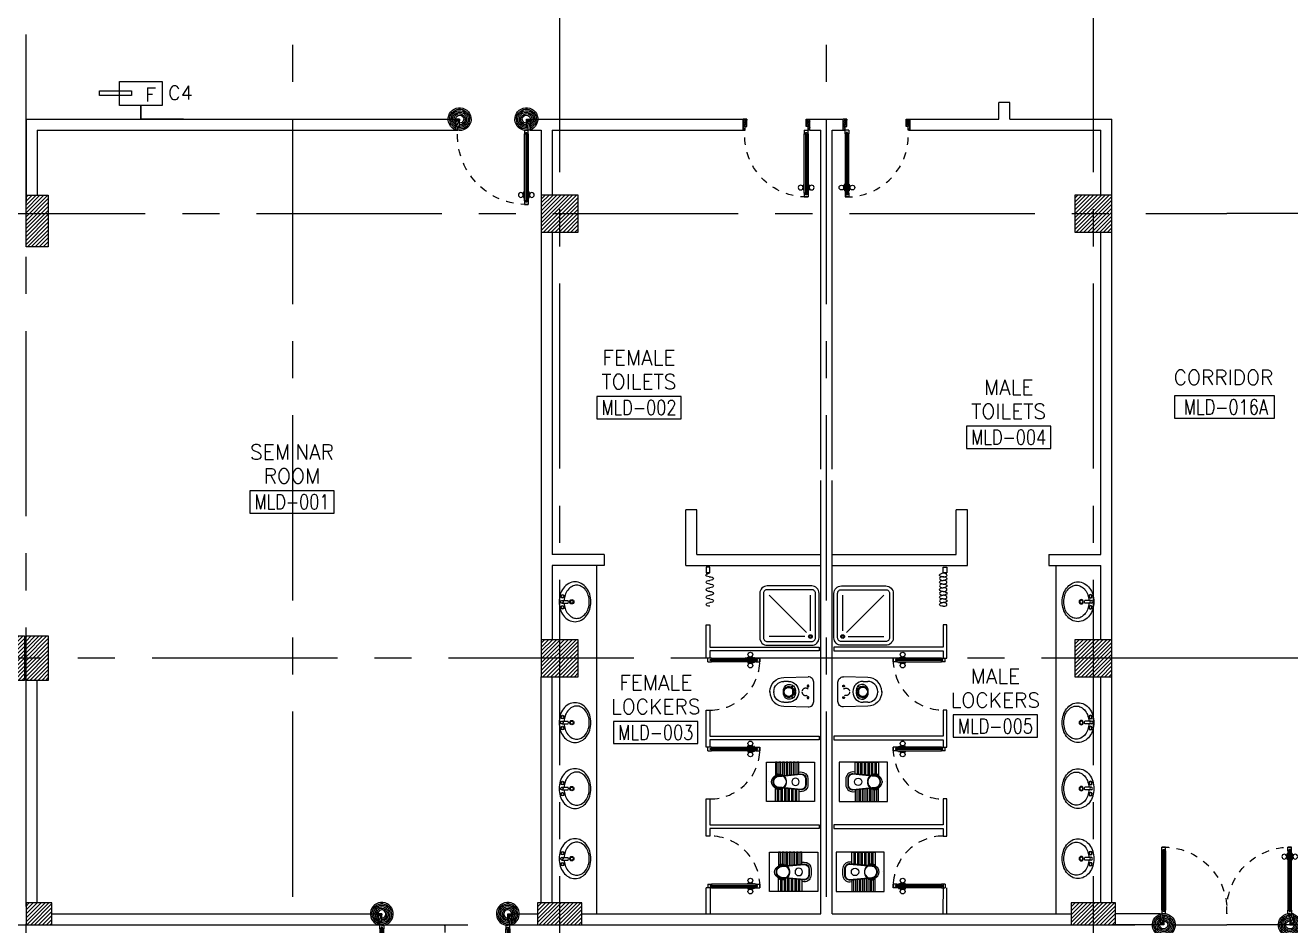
# Model space of a CAD drawing. Extents: x 417819.9 to 417911.9, y 43448 to 43539.2.
# Drawn here: x 417873.49 to 417890.56, y 43494.48 to 43506.64 of the extents above; entities that cross this region are included whole.
import ezdxf
from ezdxf.enums import TextEntityAlignment as Align

# ---------------------------------------------------------------- set-up
doc = ezdxf.new("R2010")
doc.units = 0
doc.header["$MEASUREMENT"] = 0
for name, pattern in [('CENTERX2', [4, 2.5, -0.5, 0.5, -0.5]), ('HIDDEN', [0.375, 0.25, -0.125]), ('HIDDEN2', [0.1875, 0.125, -0.0625])]:
    doc.linetypes.add(name, pattern=pattern)
doc.layers.get('0').update_dxf_attribs({"color": 11, "linetype": 'CONTINUOUS'})
for name, color, linetype in [('AXES', 11, 'CENTERX2'), ('COL', 11, 'CONTINUOUS'), ('CURT', 11, 'CONTINUOUS'), ('DOOR', 11, 'CONTINUOUS'), ('E-CCTV', 4, 'CONTINUOUS'), ('FIX', 11, 'CONTINUOUS'), ('HAT', 11, 'CONTINUOUS'), ('PART', 11, 'CONTINUOUS'), ('RM-BOX', 11, 'CONTINUOUS'), ('RM-NAME', 11, 'CONTINUOUS'), ('RM-NO', 11, 'CONTINUOUS'), ('WALL', 11, 'CONTINUOUS')]:
    doc.layers.add(name, color=color, linetype=linetype)
doc.styles.add('ROMANS', font='ROMANS.shx', dxfattribs={"width": 0.6})

# ---------------------------------------------------------------- blocks, each defined once
blk = doc.blocks.new('A$C272A55A0')
at = {"layer": 'DOOR', "color": 0, "linetype": 'ByBlock'}
for p, q in [((0, 900), (0, 1050)), ((50, 1050), (0, 1050)), ((50, 950), (50, 1050)), ((1750, 950), (1750, 1050)), ((1750, 1050), (1800, 1050)), ((1800, 1050), (1800, 900)), ((0, 900), (25, 900)), ((25, 950), (50, 950)), ((25, 900), (25, 950)), ((75, 900), (25, 900)), ((25, 850), (25, 900)), ((58, 870), (42, 870)), ((42, 870), (42, 850)), ((58, 850), (58, 870)), ((75, 900), (75, 850)), ((1725, 900), (1775, 900)), ((1725, 900), (1725, 850)), ((1742, 870), (1758, 870)), ((1742, 850), (1742, 870)), ((1775, 950), (1750, 950)), ((1758, 870), (1758, 850)), ((1775, 900), (1775, 950)), ((1800, 900), (1775, 900)), ((1775, 850), (1775, 900)), ((42, 850), (25, 850)), ((75, 850), (58, 850)), ((1725, 850), (1742, 850)), ((1758, 850), (1775, 850)), ((1725, 173), (1718, 173)), ((1718, 173), (1718, 83)), ((1775, 173), (1782, 173)), ((1782, 173), (1782, 83)), ((25, 50), (42, 50)), ((25, 50), (25, 0)), ((25, 0), (75, 0)), ((75, 0), (25, 0)), ((42, 50), (42, 30)), ((42, 30), (58, 30)), ((58, 50), (75, 50)), ((58, 50), (58, 30)), ((75, 50), (75, 0)), ((1718, 160), (1709, 160)), ((1709, 95), (1709, 160)), ((1718, 95), (1709, 95)), ((1718, 95), (1718, 160)), ((1725, 83), (1718, 83)), ((1742, 50), (1725, 50)), ((1725, 50), (1725, 0)), ((1775, 0), (1725, 0)), ((1725, 0), (1775, 0)), ((1742, 50), (1742, 30)), ((1758, 30), (1742, 30)), ((1775, 50), (1758, 50)), ((1758, 50), (1758, 30)), ((1775, 83), (1782, 83)), ((1775, 50), (1775, 0)), ((1782, 160), (1791, 160)), ((1782, 95), (1782, 160)), ((1782, 95), (1791, 95)), ((1791, 95), (1791, 160))]:
    blk.add_line(p, q, dxfattribs=at)
at = {"layer": 'DOOR', "color": 9, "linetype": 'ByBlock'}
for p, q in [((50, 1050), (0, 1010)), ((50, 1050), (0, 937)), ((50, 1050), (37, 950)), ((1750, 1050), (1800, 1010)), ((1750, 1050), (1800, 937)), ((1750, 1050), (1763, 950))]:
    blk.add_line(p, q, dxfattribs=at)
at = {"layer": 'DOOR', "linetype": 'ByBlock'}
for p, q in [((25, 850), (25, 50)), ((42, 850), (42, 50)), ((58, 850), (58, 50)), ((75, 50), (75, 850)), ((1725, 50), (1725, 850)), ((1742, 850), (1742, 50)), ((1758, 850), (1758, 50)), ((1775, 850), (1775, 50))]:
    blk.add_line(p, q, dxfattribs=at)
at = {"layer": 'DOOR', "color": 0, "linetype": 'ByBlock'}
for centre in [(1676, 128), (1824, 128)]:
    blk.add_circle(centre, 32.4, dxfattribs=at)
at = {"layer": 'DOOR', "color": 9, "linetype": 'ByBlock'}
for centre, radius, start, end in [((50, 1050), 54.4, 203.2074, 270), ((50, 1050), 34.4, 180, 270), ((50, 1050), 14.4, 180, 270), ((1750, 1050), 14.4, 270, 0), ((1750, 1050), 34.4, 270, 0), ((1750, 1050), 54.4, 270, 336.7926), ((50, 1050), 74.4, 227.7764, 270), ((50, 1050), 94.4, 238.0182, 270), ((50, 1050), 114, 244.0838, 257.3774), ((50, 1050), 134, 248.1598, 259.28), ((50, 1050), 154, 251.1053, 256.2858), ((1750, 1050), 74.4, 270, 312.2236), ((1750, 1050), 94.4, 270, 301.9818), ((1750, 1050), 114, 282.6226, 295.9162), ((1750, 1050), 134, 280.72, 291.8402), ((1750, 1050), 154, 283.7142, 288.8947)]:
    blk.add_arc(centre, radius, start, end, dxfattribs=at)
at = {"layer": 'DOOR', "linetype": 'HIDDEN', "ltscale": 0.5}
for centre, start, end in [((50, 851), 268.3174, 3.2965), ((1750, 851), 176.7035, 271.6826)]:
    blk.add_arc(centre, 851, start, end, dxfattribs=at)
at = {"layer": 'WALL', "linetype": 'ByBlock'}
blk.add_line((1800, 900), (1800, 1050), dxfattribs=at)
blk = doc.blocks.new('COL50')
at = {"layer": 'COL'}
blk.add_lwpolyline([(-250, 250), (-250, -250), (250, -250), (250, 250)], close=True, dxfattribs=at)
blk = doc.blocks.new('*X62')
at = {"color": 0}
for p, q in [((193089, 47937), (193552, 48401)), ((193089, 47990), (193499, 48401)), ((193089, 48043), (193446, 48401)), ((193089, 48096), (193393, 48401)), ((193089, 48149), (193340, 48401)), ((193089, 48202), (193287, 48401)), ((193089, 48255), (193234, 48401)), ((193089, 48308), (193181, 48401)), ((193089, 48361), (193128, 48401)), ((193105, 47901), (193589, 48384)), ((193158, 47901), (193589, 48331)), ((193211, 47901), (193589, 48278)), ((193264, 47901), (193589, 48225)), ((193318, 47901), (193589, 48172)), ((193371, 47901), (193589, 48119)), ((193424, 47901), (193589, 48066)), ((193477, 47901), (193589, 48013)), ((193530, 47901), (193589, 47960)), ((193583, 47901), (193589, 47907))]:
    blk.add_line(p, q, dxfattribs=at)
blk = doc.blocks.new('RM1')
at = {"layer": 'RM-BOX'}
blk.add_lwpolyline([(570, -200), (-570, -200), (-570, -500), (570, -500)], close=True, dxfattribs=at)
at = {"layer": 'RM-NAME', "style": 'ROMANS'}
for tag, p in [('ROOMNAME1', (0, 324)), ('ROOMNAME2', (0, 0))]:
    blk.add_attdef(tag, text='', height=200, dxfattribs=at).set_placement(p, align=Align.MIDDLE)
at = {"layer": 'RM-NO', "style": 'ROMANS', "width": 0.8}
blk.add_attdef('ROOMNO', text='', height=200, dxfattribs=at).set_placement((0, -350), align=Align.MIDDLE)
blk = doc.blocks.new('CURT2')
at = {"layer": 'CURT'}
blk.add_lwpolyline([(0, 0, -0.116434), (-19, -31, -0.116434), (-50, -50, -0.56066), (-101, -7, 0.45929), (-150, 50, 0.414214), (-200, 0, -0.414214), (-250, -50, -0.414214), (-300, 0, 0.414214), (-350, 50, 0.414214), (-400, 0, -0.414214), (-450, -50, -0.414214), (-500, 0, 0.414214), (-550, 50, 0.414214), (-600, 0, -0.414214), (-650, -50, -0.414214), (-700, 0, 0.414214), (-750, 50, 0.414214), (-800, 0, -0.414214), (-850, -50, -0.414214), (-900, 0, 0.414214)], format="xyb", dxfattribs=at)
blk = doc.blocks.new('A$C24ED45A6')
at = {"layer": 'DOOR', "color": 0, "linetype": 'ByBlock'}
for p, q in [((909, 1055), (909, 990)), ((918, 1055), (909, 1055)), ((918, 978), (918, 1068)), ((925, 1068), (918, 1068)), ((918, 1055), (918, 990)), ((925, 1100), (925, 1150)), ((925, 1150), (975, 1150)), ((975, 1150), (925, 1150)), ((942, 1100), (925, 1100)), ((942, 1100), (942, 1120)), ((958, 1120), (942, 1120)), ((958, 1100), (958, 1120)), ((975, 1100), (958, 1100)), ((975, 1100), (975, 1150)), ((975, 1068), (982, 1068)), ((982, 978), (982, 1068)), ((982, 1055), (982, 990)), ((982, 1055), (991, 1055)), ((991, 1055), (991, 990)), ((918, 990), (909, 990)), ((925, 978), (918, 978)), ((975, 978), (982, 978)), ((982, 990), (991, 990)), ((925, 150), (925, 200)), ((925, 200), (942, 200)), ((942, 200), (942, 180)), ((942, 180), (958, 180)), ((958, 180), (958, 200)), ((958, 200), (975, 200)), ((975, 200), (975, 150)), ((0, 0), (0, 150)), ((0, 150), (25, 150)), ((50, 0), (0, 0)), ((25, 150), (25, 100)), ((25, 100), (50, 100)), ((50, 100), (50, 0)), ((925, 150), (975, 150)), ((975, 100), (950, 100)), ((950, 100), (950, 0)), ((1000, 150), (975, 150)), ((975, 150), (975, 100)), ((1000, 150), (1000, 0)), ((950, 0), (1000, 0))]:
    blk.add_line(p, q, dxfattribs=at)
at = {"layer": 'DOOR', "linetype": 'ByBlock'}
for p, q in [((925, 1100), (925, 200)), ((942, 200), (942, 1100)), ((958, 200), (958, 1100)), ((975, 200), (975, 1100))]:
    blk.add_line(p, q, dxfattribs=at)
at = {"layer": 'DOOR', "color": 9, "linetype": 'ByBlock'}
for p, q in [((50, 0), (0, 114)), ((50, 0), (0, 40)), ((50, 0), (37, 100)), ((950, 0), (1000, 114)), ((950, 0), (963, 100)), ((950, 0), (1000, 40))]:
    blk.add_line(p, q, dxfattribs=at)
at = {"layer": 'DOOR', "color": 0, "linetype": 'ByBlock'}
for centre in [(876, 1023), (1024, 1023)]:
    blk.add_circle(centre, 32.4, dxfattribs=at)
at = {"layer": 'DOOR', "linetype": 'HIDDEN', "ltscale": 0.5}
blk.add_arc((950, 222), 928, 88.456, 184.4816, dxfattribs=at)
at = {"layer": 'DOOR', "color": 9, "linetype": 'ByBlock'}
for centre, radius, start, end in [((50, 0), 154, 103.7142, 108.8947), ((50, 0), 134, 100.72, 111.8402), ((50, 0), 114, 102.6226, 115.9162), ((50, 0), 94.4, 90, 121.9818), ((50, 0), 74.4, 90, 132.2236), ((50, 0), 54.4, 90, 156.7926), ((50, 0), 34.4, 90, 180), ((50, 0), 14.4, 90, 180), ((950, 0), 94.4, 58.0182, 90), ((950, 0), 74.4, 47.7764, 90), ((950, 0), 54.4, 23.2074, 90), ((950, 0), 34.4, 0, 90), ((950, 0), 14.4, 0, 90), ((950, 0), 134, 68.1598, 79.28), ((950, 0), 114, 64.0838, 77.3774), ((950, 0), 154, 71.1053, 76.2858)]:
    blk.add_arc(centre, radius, start, end, dxfattribs=at)
at = {"layer": 'WALL'}
blk.add_line((1000, 0), (1000, 150), dxfattribs=at)
blk = doc.blocks.new('DOOR90')
at = {"layer": 'DOOR', "color": 7, "linetype": 'ByBlock'}
for p, q in [((-150, 0), (0, 0)), ((-150, 0), (-150, -25)), ((0, -50), (-114, 0)), ((0, -50), (-40, 0)), ((0, -50), (0, 0)), ((-1000, -25), (-1050, -25)), ((-1050, -75), (-1050, -25)), ((-1050, -25), (-1050, -75)), ((-1000, -75), (-1050, -75)), ((-1000, -42), (-1020, -42)), ((-1020, -42), (-1020, -58)), ((-1000, -58), (-1020, -58)), ((-1000, -25), (-1000, -42)), ((-1000, -58), (-1000, -75)), ((-878, -18), (-968, -18)), ((-968, -25), (-968, -18)), ((-968, -75), (-968, -82)), ((-878, -82), (-968, -82)), ((-955, -9), (-890, -9)), ((-955, -18), (-955, -9)), ((-955, -18), (-890, -18)), ((-955, -82), (-890, -82)), ((-955, -82), (-955, -91)), ((-955, -91), (-890, -91)), ((-890, -18), (-890, -9)), ((-890, -82), (-890, -91)), ((-878, -25), (-878, -18)), ((-878, -75), (-878, -82)), ((-200, -25), (-150, -25)), ((-200, -42), (-200, -25)), ((-180, -42), (-200, -42)), ((-200, -58), (-180, -58)), ((-200, -75), (-200, -58)), ((-150, -75), (-200, -75)), ((-180, -58), (-180, -42)), ((-150, -25), (-100, -25)), ((-150, -75), (-150, -25)), ((-100, -25), (-100, -50)), ((0, -50), (-100, -37)), ((-100, -50), (0, -50)), ((0, -850), (-114, -900)), ((-100, -875), (-100, -850)), ((0, -850), (-100, -863)), ((-100, -850), (0, -850)), ((0, -850), (-40, -900)), ((0, -850), (0, -900)), ((-150, -875), (-100, -875)), ((-150, -900), (-150, -875)), ((-150, -900), (0, -900)), ((0, -900), (-150, -900))]:
    blk.add_line(p, q, dxfattribs=at)
at = {"layer": 'DOOR', "linetype": 'ByBlock'}
for p, q in [((-200, -25), (-1000, -25)), ((-200, -42), (-1000, -42)), ((-200, -58), (-1000, -58)), ((-1000, -75), (-200, -75))]:
    blk.add_line(p, q, dxfattribs=at)
at = {"layer": 'DOOR', "color": 7, "linetype": 'ByBlock'}
for centre in [(-923, 24), (-923, -124)]:
    blk.add_circle(centre, 32.4, dxfattribs=at)
for centre, radius, start, end in [((0, -50), 154, 161.1053, 166.2858), ((0, -50), 94.4, 148.0182, 180), ((0, -50), 134, 158.1598, 169.28), ((0, -50), 114, 154.0838, 167.3774), ((0, -50), 74.4, 137.7764, 180), ((0, -50), 54.4, 113.2074, 180), ((0, -50), 34.4, 90, 180), ((0, -50), 14.4, 90, 180), ((0, -850), 94.4, 180, 211.9818), ((0, -850), 74.4, 180, 222.2236), ((0, -850), 54.4, 180, 246.7926), ((0, -850), 34.4, 180, 270), ((0, -850), 14.4, 180, 270), ((0, -850), 154, 193.7142, 198.8947), ((0, -850), 134, 190.72, 201.8402)]:
    blk.add_arc(centre, radius, start, end, dxfattribs=at)
at = {"layer": 'DOOR', "linetype": 'HIDDEN', "ltscale": 0.5}
blk.add_arc((-222, -50), 828, 178.2701, 275.003, dxfattribs=at)
blk = doc.blocks.new('*X77')
at = {"color": 0}
for p, q in [((73379, 41931), (73850, 42401)), ((73379, 41984), (73797, 42401)), ((73379, 42037), (73744, 42401)), ((73379, 42090), (73690, 42401)), ((73379, 42143), (73637, 42401)), ((73379, 42196), (73584, 42401)), ((73379, 42249), (73531, 42401)), ((73379, 42302), (73478, 42401)), ((73379, 42355), (73425, 42401)), ((73403, 41901), (73879, 42378)), ((73456, 41901), (73879, 42325)), ((73509, 41901), (73879, 42272)), ((73562, 41901), (73879, 42219)), ((73615, 41901), (73879, 42165)), ((73668, 41901), (73879, 42112)), ((73721, 41901), (73879, 42059)), ((73774, 41901), (73879, 42006)), ((73827, 41901), (73879, 41953))]:
    blk.add_line(p, q, dxfattribs=at)
blk = doc.blocks.new('*X75')
at = {"color": 0}
for p, q in [((73379, 47923), (73857, 48401)), ((73379, 47976), (73804, 48401)), ((73379, 48029), (73751, 48401)), ((73379, 48082), (73698, 48401)), ((73379, 48136), (73645, 48401)), ((73379, 48189), (73592, 48401)), ((73379, 48242), (73539, 48401)), ((73379, 48295), (73486, 48401)), ((73379, 48348), (73433, 48401)), ((73410, 47901), (73879, 48370)), ((73463, 47901), (73879, 48317)), ((73516, 47901), (73879, 48264)), ((73569, 47901), (73879, 48211)), ((73622, 47901), (73879, 48158)), ((73675, 47901), (73879, 48105)), ((73728, 47901), (73879, 48052)), ((73781, 47901), (73879, 47999)), ((73834, 47901), (73879, 47946))]:
    blk.add_line(p, q, dxfattribs=at)
blk = doc.blocks.new('WC')
at = {"layer": 'FIX', "lineweight": 20}
for p, q in [((339, 5), (339, -5)), ((395, 76), (490, 60)), ((475, 141), (538, 141)), ((534, 24), (540, 0)), ((540, 0), (534, -24)), ((674, 5), (674, -5)), ((490, -60), (395, -76)), ((538, -141), (475, -141)), ((213, -204), (210, -204))]:
    blk.add_line(p, q, dxfattribs=at)
at = {"layer": 'FIX', "linetype": 'Continuous', "lineweight": 20}
blk.add_line((420, -47), (420, 45), dxfattribs=at)
at = {"layer": 'FIX', "lineweight": 20}
for points in [[(210, -204, -0.414214), (137, -131), (137, 0), (137, 131, -0.414214), (210, 204)], [(727, -5), (727, 5, 0.414214), (538, 194), (210, 204)], [(727, 5), (727, -5, -0.414214), (538, -194), (210, -204)]]:
    blk.add_lwpolyline(points, format="xyb", dxfattribs=at)
at = {"layer": 'FIX', "linetype": 'HIDDEN2', "lineweight": 20, "ltscale": 0.3}
blk.add_circle((245, 0), 49.8, dxfattribs=at)
at = {"layer": 'FIX', "linetype": 'HIDDEN', "lineweight": 20, "ltscale": 0.05}
for centre in [(213, 78), (213, -77)]:
    blk.add_circle(centre, 11.6, dxfattribs=at)
at = {"layer": 'FIX', "lineweight": 20}
for centre, radius, start, end in [((475, 5), 136, 90, 180), ((464, -18), 82, 51.0758, 71.504), ((473, -7), 68.2, 27.1532, 51.0758), ((538, 5), 136, 360, 90), ((475, -5), 136, 180, 270), ((464, 18), 82, 288.496, 308.9242), ((473, 7), 68.2, 308.9242, 332.8468), ((538, -5), 136, 270, 0)]:
    blk.add_arc(centre, radius, start, end, dxfattribs=at)
at = {"layer": 'FIX', "linetype": 'Continuous', "lineweight": 20}
for centre, start, end in [((443, 46), 88.3879, 182.3338), ((442, -46), 177.6662, 271.6121)]:
    blk.add_arc(centre, 22.3, start, end, dxfattribs=at)
blk = doc.blocks.new('AWC')
at = {"layer": 'FIX'}
for p, q in [((-726, 265), (-726, 66)), ((-700, 265), (-726, 265)), ((-700, 79), (-700, 265)), ((-678, 265), (-678, 82)), ((-652, 265), (-678, 265)), ((-652, 84), (-652, 265)), ((-630, 265), (-630, 86)), ((-604, 265), (-630, 265)), ((-604, 89), (-604, 265)), ((-582, 265), (-582, 91)), ((-556, 265), (-582, 265)), ((-556, 93), (-556, 265)), ((-534, 265), (-534, 95)), ((-508, 265), (-534, 265)), ((-508, 98), (-508, 265)), ((-486, 265), (-486, 100)), ((-460, 265), (-486, 265)), ((-460, 102), (-460, 265)), ((-438, 265), (-438, 104)), ((-412, 265), (-438, 265)), ((-412, 106), (-412, 265)), ((-825, 0), (-825, 0)), ((-780, 7), (-780, -7)), ((-755, 7), (-755, -7)), ((-748, 7), (-748, -7)), ((-382, 109), (-687, 81)), ((-384, 134), (-412, 131)), ((-312, -39), (-312, 39)), ((-287, -39), (-287, 39)), ((-726, -265), (-726, -66)), ((-700, -79), (-700, -265)), ((-687, -81), (-382, -109)), ((-678, -265), (-678, -82)), ((-652, -84), (-652, -265)), ((-630, -265), (-630, -86)), ((-604, -89), (-604, -265)), ((-582, -265), (-582, -91)), ((-556, -93), (-556, -265)), ((-534, -265), (-534, -95)), ((-508, -98), (-508, -265)), ((-486, -265), (-486, -100)), ((-460, -102), (-460, -265)), ((-438, -265), (-438, -104)), ((-412, -106), (-412, -265)), ((-412, -131), (-384, -134)), ((-700, -265), (-726, -265)), ((-652, -265), (-678, -265)), ((-604, -265), (-630, -265)), ((-556, -265), (-582, -265)), ((-508, -265), (-534, -265)), ((-460, -265), (-486, -265)), ((-412, -265), (-438, -265))]:
    blk.add_line(p, q, dxfattribs=at)
at = {"layer": 'FIX', "color": 32}
for p, q in [((-381, 102), (-686, 74)), ((-319, -39), (-319, 39)), ((-686, -74), (-381, -102))]:
    blk.add_line(p, q, dxfattribs=at)
at = {"layer": 'FIX'}
blk.add_lwpolyline([(-198, 265), (-848, 265), (-848, -265), (-198, -265)], close=True, dxfattribs=at)
at = {"layer": 'FIX', "color": 32}
blk.add_circle((-454, 0), 50, dxfattribs=at)
at = {"layer": 'FIX'}
for centre, radius, start, end in [((-680, 7), 100, 117.0426, 180), ((-680, 7), 75, 95.2114, 180), ((-382, 39), 95, 0, 90.1311), ((-382, 39), 70, 0, 90.1311), ((-680, -7), 100, 180, 242.9574), ((-680, -7), 75, 180, 264.7886), ((-382, -39), 95, 270, 0), ((-382, -39), 70, 270, 0)]:
    blk.add_arc(centre, radius, start, end, dxfattribs=at)
at = {"layer": 'FIX', "color": 32}
for centre, radius, start, end in [((-680, 7), 68, 95.2114, 180), ((-382, 39), 63, 0, 90.1311), ((-680, -7), 68, 180, 264.7886), ((-382, -39), 63, 270, 0)]:
    blk.add_arc(centre, radius, start, end, dxfattribs=at)
blk = doc.blocks.new('*X76')
at = {"color": 0}
for p, q in [((80579, 41918), (81062, 42401)), ((80579, 41971), (81009, 42401)), ((80579, 42024), (80956, 42401)), ((80579, 42077), (80903, 42401)), ((80579, 42130), (80850, 42401)), ((80579, 42183), (80797, 42401)), ((80579, 42236), (80744, 42401)), ((80579, 42289), (80691, 42401)), ((80579, 42342), (80638, 42401)), ((80579, 42395), (80585, 42401)), ((80615, 41901), (81079, 42365)), ((80668, 41901), (81079, 42312)), ((80721, 41901), (81079, 42259)), ((80774, 41901), (81079, 42206)), ((80827, 41901), (81079, 42153)), ((80880, 41901), (81079, 42100)), ((80933, 41901), (81079, 42047)), ((80986, 41901), (81079, 41994)), ((81039, 41901), (81079, 41941))]:
    blk.add_line(p, q, dxfattribs=at)
blk = doc.blocks.new('C5')
at = {"layer": 'HAT'}
h = blk.add_hatch(dxfattribs=at)
h.set_pattern_fill('ANSI31', color=256, scale=300, style=0)
h.set_pattern_definition([(45, (-38851, -358245.23), (26.5165043, -26.5165043), [])])
h.paths.add_polyline_path([(-320, 300), (-20, 300), (-20, 0), (-320, 0)])
h.paths.add_polyline_path([(-320, 600), (-20, 600), (-20, 300), (-320, 300)])
h = blk.add_hatch(dxfattribs=at)
h.set_pattern_fill('ANSI31', color=256, scale=300, style=0)
h.set_pattern_definition([(45, (-38531, -358245.23), (26.5165043, -26.5165043), [])])
h.paths.add_polyline_path([(0, 300), (300, 300), (300, 0), (0, 0)])
h.paths.add_polyline_path([(0, 600), (300, 600), (300, 300), (0, 300)])
at = {"layer": 'COL'}
for points in [[(-20, 600), (-20, 0), (-320, 0), (-320, 600)], [(300, 600), (300, 0), (0, 0), (0, 600)]]:
    blk.add_lwpolyline(points, close=True, dxfattribs=at)
blk = doc.blocks.new('OV')
for p, q in [((-0.02, -0.041), (-0.02, -0.135)), ((0.02, -0.041), (0.02, -0.135))]:
    blk.add_line(p, q)
blk.add_lwpolyline([(-0.3, -0.239, 0.126028), (-0.276, -0.332, 0.105961), (-0.207, -0.412, 0.086149), (-0.113, -0.46, 0.075973), (0, -0.478, 0.075973), (0.113, -0.46, 0.086149), (0.207, -0.412, 0.105961), (0.276, -0.332, 0.126028), (0.3, -0.239, 0.126028), (0.276, -0.145, 0.105961), (0.207, -0.065, 0.086149), (0.113, -0.017, 0.075973), (0, 0, 0.075973), (-0.113, -0.017, 0.086149), (-0.207, -0.065, 0.105961), (-0.276, -0.145, 0.126028)], format="xyb", close=True)
for points in [[(-0.25, -0.264, 0.126028), (-0.232, -0.333, 0.105961), (-0.177, -0.398, 0.086149), (-0.099, -0.438, 0.075973), (0, -0.453, 0.075973), (0.099, -0.438, 0.086149), (0.177, -0.398, 0.105961), (0.232, -0.333, 0.126028), (0.25, -0.264, 0.126028), (0.232, -0.195, 0.105961), (0.177, -0.13, 0.086149), (0.099, -0.09, 0.060606), (0.02, -0.076, 0.075973)], [(-0.02, -0.076, 0.060606), (-0.099, -0.09, 0.086149), (-0.177, -0.13, 0.105961), (-0.232, -0.195, 0.126028), (-0.25, -0.264, 0.126028)]]:
    blk.add_lwpolyline(points, format="xyb")
for centre, radius in [((-0.083, -0.05), 0.027), ((-0.083, -0.05), 0.022), ((0, -0.19), 0.0332), ((0, -0.19), 0.0232), ((0, -0.041), 0.0202), ((0.083, -0.05), 0.027), ((0.083, -0.05), 0.022)]:
    blk.add_circle(centre, radius)
blk.add_arc((0, -0.099), 0.0409, 240.429, 299.571)

msp = doc.modelspace()

# ---------------------------------------------------------------- hatches: boundary and pattern name
at = {"layer": 'HAT'}
h = msp.add_hatch(dxfattribs=at)
h.set_pattern_fill('ANSI31', color=256, scale=0.3, style=0)
h.set_pattern_definition([(45, (417480.111385, 43455.963322), (-0.0265165043, 0.0265165043), [])])
h.paths.add_polyline_path([(417873.7966, 43504.3443), (417873.4966, 43504.3443), (417873.4966, 43504.0943), (417873.7966, 43504.0943)])
h.paths.add_polyline_path([(417873.7966, 43504.0943), (417873.4966, 43504.0943), (417873.4966, 43503.6443), (417873.7966, 43503.6443)])
h = msp.add_hatch(dxfattribs=at)
h.set_pattern_fill('ANSI31', color=256, scale=0.3, style=0)
h.set_pattern_definition([(45, (417490.101385, 43455.963322), (-0.0265165043, 0.0265165043), [])])
h.paths.add_polyline_path([(417873.4966, 43494.4943), (417873.8466, 43494.4943), (417873.8466, 43494.7943), (417873.4966, 43494.7943)])
h = msp.add_hatch(dxfattribs=at)
h.set_pattern_fill('ANSI31', color=256, scale=0.3, style=0)
h.set_pattern_definition([(45, (417522.151385, 43455.963322), (-0.0265165043, 0.0265165043), [])])
h.paths.add_polyline_path([(417880.6966, 43494.4943), (417880.6966, 43494.7943), (417880.3966, 43494.7943), (417880.3966, 43494.4943)])
h.paths.add_polyline_path([(417880.9966, 43494.4943), (417880.9966, 43494.7943), (417880.6966, 43494.7943), (417880.6966, 43494.4943)])
h = msp.add_hatch(dxfattribs=at)
h.set_pattern_fill('ANSI31', color=256, scale=0.3, style=0)
h.set_pattern_definition([(45, (417529.351385, 43455.963322), (-0.0265165043, 0.0265165043), [])])
h.paths.add_polyline_path([(417887.8966, 43494.4943), (417887.8966, 43494.7943), (417887.5966, 43494.7943), (417887.5966, 43494.4943)])
h.paths.add_polyline_path([(417888.1966, 43494.4943), (417888.1966, 43494.7943), (417887.8966, 43494.7943), (417887.8966, 43494.4943)])

# ---------------------------------------------------------------- linework, layer by layer
at = {"layer": 'AXES'}
for p, q in [((417880.6966, 43448.6529), (417880.6966, 43538.4875)), ((417887.8966, 43448.6529), (417887.8966, 43538.4875)), ((417873.4966, 43460.01), (417873.4966, 43538.1375)), ((417877.0966, 43466.8743), (417877.0966, 43525.6943)), ((417884.2966, 43466.8743), (417884.2966, 43525.4443)), ((417820.6052, 43504.0943), (417889.6966, 43504.0943)), ((417911.2163, 43504.0943), (417889.6966, 43504.0943)), ((417889.6966, 43498.0943), (417820.6052, 43498.0943)), ((417911.2163, 43498.0943), (417889.6966, 43498.0943)), ((417820.9552, 43494.4943), (417889.6966, 43494.4943)), ((417911.2163, 43494.4943), (417889.6966, 43494.4943))]:
    msp.add_line(p, q, dxfattribs=at)
at = {"layer": 'COL'}
for points in [[(417873.7966, 43504.3443), (417873.7966, 43503.6443), (417873.4966, 43503.6443), (417873.4966, 43504.3443)], [(417880.4466, 43504.3443), (417880.4466, 43503.8443), (417880.9466, 43503.8443), (417880.9466, 43504.3443)], [(417880.4466, 43498.3443), (417880.4466, 43497.8443), (417880.9466, 43497.8443), (417880.9466, 43498.3443)], [(417873.4966, 43494.7943), (417873.4966, 43494.4943), (417873.8466, 43494.4943), (417873.8466, 43494.7943)], [(417880.9966, 43494.7943), (417880.3966, 43494.7943), (417880.3966, 43494.4943), (417880.9966, 43494.4943)], [(417888.1966, 43494.7943), (417887.5966, 43494.7943), (417887.5966, 43494.4943), (417888.1966, 43494.4943)]]:
    msp.add_lwpolyline(points, close=True, dxfattribs=at)
at = {"layer": 'DOOR', "linetype": 'ByBlock'}
for p, q in [((417882.7466, 43498.0943), (417882.6966, 43498.0943)), ((417882.6966, 43498.0443), (417882.6966, 43498.0943)), ((417882.7466, 43498.0943), (417883.3466, 43498.0943)), ((417882.7466, 43498.0773), (417882.7466, 43498.0943)), ((417883.2369, 43498.1015), (417883.2369, 43498.1105)), ((417883.3017, 43498.1105), (417883.2369, 43498.1105)), ((417883.3017, 43498.1015), (417883.2369, 43498.1015)), ((417883.3017, 43498.1015), (417883.3017, 43498.1105)), ((417883.3143, 43498.0943), (417883.3143, 43498.1015)), ((417883.3243, 43498.1015), (417883.3143, 43498.1015)), ((417883.3243, 43498.0943), (417883.3243, 43498.1015)), ((417883.3466, 43498.0943), (417883.3466, 43498.0773)), ((417883.3466, 43498.0943), (417883.3966, 43498.0943)), ((417883.3966, 43498.0943), (417883.3966, 43498.0443)), ((417883.3966, 43498.0443), (417883.3966, 43498.0943)), ((417885.1966, 43498.0943), (417885.1966, 43498.0443)), ((417885.1966, 43498.0443), (417885.1966, 43498.0943)), ((417885.2466, 43498.0943), (417885.1966, 43498.0943)), ((417885.8466, 43498.0943), (417885.2466, 43498.0943)), ((417885.2466, 43498.0943), (417885.2466, 43498.0773)), ((417885.269, 43498.1015), (417885.279, 43498.1015)), ((417885.269, 43498.0943), (417885.269, 43498.1015)), ((417885.279, 43498.0943), (417885.279, 43498.1015)), ((417885.2916, 43498.1015), (417885.2916, 43498.1105)), ((417885.2916, 43498.1105), (417885.3564, 43498.1105)), ((417885.2916, 43498.1015), (417885.3564, 43498.1015)), ((417885.3564, 43498.1015), (417885.3564, 43498.1105)), ((417885.8466, 43498.0943), (417885.8966, 43498.0943)), ((417885.8466, 43498.0773), (417885.8466, 43498.0943)), ((417885.8966, 43498.0443), (417885.8966, 43498.0943)), ((417882.6966, 43498.0443), (417882.7466, 43498.0443)), ((417882.7266, 43498.0773), (417882.7466, 43498.0773)), ((417882.7266, 43498.0613), (417882.7266, 43498.0773)), ((417882.7466, 43498.0613), (417882.7266, 43498.0613)), ((417882.7466, 43498.0773), (417883.3466, 43498.0773)), ((417882.7466, 43498.0613), (417883.3466, 43498.0613)), ((417882.7466, 43498.0443), (417882.7466, 43498.0613)), ((417883.3466, 43498.0443), (417882.7466, 43498.0443)), ((417883.2369, 43498.0371), (417883.2369, 43498.0281)), ((417883.3017, 43498.0371), (417883.2369, 43498.0371)), ((417883.3017, 43498.0281), (417883.2369, 43498.0281)), ((417883.3017, 43498.0371), (417883.3017, 43498.0281)), ((417883.3143, 43498.0443), (417883.3143, 43498.0371)), ((417883.3243, 43498.0371), (417883.3143, 43498.0371)), ((417883.3243, 43498.0443), (417883.3243, 43498.0371)), ((417883.3466, 43498.0773), (417883.3666, 43498.0773)), ((417883.3466, 43498.0613), (417883.3466, 43498.0443)), ((417883.3466, 43498.0613), (417883.3666, 43498.0613)), ((417883.3466, 43498.0443), (417883.3966, 43498.0443)), ((417883.3666, 43498.0773), (417883.3666, 43498.0613)), ((417885.2466, 43498.0443), (417885.1966, 43498.0443)), ((417885.2266, 43498.0773), (417885.2266, 43498.0613)), ((417885.2466, 43498.0773), (417885.2266, 43498.0773)), ((417885.2466, 43498.0613), (417885.2266, 43498.0613)), ((417885.8466, 43498.0773), (417885.2466, 43498.0773)), ((417885.8466, 43498.0613), (417885.2466, 43498.0613)), ((417885.2466, 43498.0613), (417885.2466, 43498.0443)), ((417885.2466, 43498.0443), (417885.8466, 43498.0443)), ((417885.269, 43498.0443), (417885.269, 43498.0371)), ((417885.269, 43498.0371), (417885.279, 43498.0371)), ((417885.279, 43498.0443), (417885.279, 43498.0371)), ((417885.2916, 43498.0371), (417885.2916, 43498.0281)), ((417885.2916, 43498.0371), (417885.3564, 43498.0371)), ((417885.2916, 43498.0281), (417885.3564, 43498.0281)), ((417885.3564, 43498.0371), (417885.3564, 43498.0281)), ((417885.8666, 43498.0773), (417885.8466, 43498.0773)), ((417885.8466, 43498.0613), (417885.8666, 43498.0613)), ((417885.8466, 43498.0443), (417885.8466, 43498.0613)), ((417885.8966, 43498.0443), (417885.8466, 43498.0443)), ((417885.8666, 43498.0613), (417885.8666, 43498.0773)), ((417882.7466, 43496.8943), (417882.6966, 43496.8943)), ((417882.6966, 43496.8443), (417882.6966, 43496.8943)), ((417882.7466, 43496.8943), (417883.3466, 43496.8943)), ((417882.7466, 43496.8773), (417882.7466, 43496.8943)), ((417883.2369, 43496.9015), (417883.2369, 43496.9105)), ((417883.3017, 43496.9105), (417883.2369, 43496.9105)), ((417883.3017, 43496.9015), (417883.2369, 43496.9015)), ((417883.3017, 43496.9015), (417883.3017, 43496.9105)), ((417883.3143, 43496.8943), (417883.3143, 43496.9015)), ((417883.3243, 43496.9015), (417883.3143, 43496.9015)), ((417883.3243, 43496.8943), (417883.3243, 43496.9015)), ((417883.3466, 43496.8943), (417883.3466, 43496.8773)), ((417883.3466, 43496.8943), (417883.3966, 43496.8943)), ((417883.3966, 43496.8943), (417883.3966, 43496.8443)), ((417883.3966, 43496.8443), (417883.3966, 43496.8943)), ((417885.1966, 43496.8943), (417885.1966, 43496.8443)), ((417885.1966, 43496.8443), (417885.1966, 43496.8943)), ((417885.2466, 43496.8943), (417885.1966, 43496.8943)), ((417885.8466, 43496.8943), (417885.2466, 43496.8943)), ((417885.2466, 43496.8943), (417885.2466, 43496.8773)), ((417885.269, 43496.9015), (417885.279, 43496.9015)), ((417885.269, 43496.8943), (417885.269, 43496.9015)), ((417885.279, 43496.8943), (417885.279, 43496.9015)), ((417885.2916, 43496.9015), (417885.2916, 43496.9105)), ((417885.2916, 43496.9105), (417885.3564, 43496.9105)), ((417885.2916, 43496.9015), (417885.3564, 43496.9015)), ((417885.3564, 43496.9015), (417885.3564, 43496.9105)), ((417885.8466, 43496.8943), (417885.8966, 43496.8943)), ((417885.8466, 43496.8773), (417885.8466, 43496.8943)), ((417885.8966, 43496.8443), (417885.8966, 43496.8943)), ((417882.6966, 43496.8443), (417882.7466, 43496.8443)), ((417882.7266, 43496.8773), (417882.7466, 43496.8773)), ((417882.7266, 43496.8613), (417882.7266, 43496.8773)), ((417882.7466, 43496.8613), (417882.7266, 43496.8613)), ((417882.7466, 43496.8773), (417883.3466, 43496.8773)), ((417882.7466, 43496.8613), (417883.3466, 43496.8613)), ((417882.7466, 43496.8443), (417882.7466, 43496.8613)), ((417883.3466, 43496.8443), (417882.7466, 43496.8443)), ((417883.2369, 43496.8371), (417883.2369, 43496.8281)), ((417883.3017, 43496.8371), (417883.2369, 43496.8371)), ((417883.3017, 43496.8281), (417883.2369, 43496.8281)), ((417883.3017, 43496.8371), (417883.3017, 43496.8281)), ((417883.3143, 43496.8443), (417883.3143, 43496.8371)), ((417883.3243, 43496.8371), (417883.3143, 43496.8371)), ((417883.3243, 43496.8443), (417883.3243, 43496.8371)), ((417883.3466, 43496.8773), (417883.3666, 43496.8773)), ((417883.3466, 43496.8613), (417883.3466, 43496.8443)), ((417883.3466, 43496.8613), (417883.3666, 43496.8613)), ((417883.3466, 43496.8443), (417883.3966, 43496.8443)), ((417883.3666, 43496.8773), (417883.3666, 43496.8613)), ((417885.2466, 43496.8443), (417885.1966, 43496.8443)), ((417885.2266, 43496.8773), (417885.2266, 43496.8613)), ((417885.2466, 43496.8773), (417885.2266, 43496.8773)), ((417885.2466, 43496.8613), (417885.2266, 43496.8613)), ((417885.8466, 43496.8773), (417885.2466, 43496.8773)), ((417885.8466, 43496.8613), (417885.2466, 43496.8613)), ((417885.2466, 43496.8613), (417885.2466, 43496.8443)), ((417885.2466, 43496.8443), (417885.8466, 43496.8443)), ((417885.269, 43496.8443), (417885.269, 43496.8371)), ((417885.269, 43496.8371), (417885.279, 43496.8371)), ((417885.279, 43496.8443), (417885.279, 43496.8371)), ((417885.2916, 43496.8371), (417885.2916, 43496.8281)), ((417885.2916, 43496.8371), (417885.3564, 43496.8371)), ((417885.2916, 43496.8281), (417885.3564, 43496.8281)), ((417885.3564, 43496.8371), (417885.3564, 43496.8281)), ((417885.8666, 43496.8773), (417885.8466, 43496.8773)), ((417885.8466, 43496.8613), (417885.8666, 43496.8613)), ((417885.8466, 43496.8443), (417885.8466, 43496.8613)), ((417885.8966, 43496.8443), (417885.8466, 43496.8443)), ((417885.8666, 43496.8613), (417885.8666, 43496.8773)), ((417882.6966, 43495.0443), (417882.7466, 43495.0443)), ((417882.6966, 43495.0443), (417882.6966, 43494.9943)), ((417882.7466, 43495.0273), (417882.7266, 43495.0273)), ((417882.7266, 43495.0273), (417882.7266, 43495.0113)), ((417882.7266, 43495.0113), (417882.7466, 43495.0113)), ((417883.3466, 43495.0443), (417882.7466, 43495.0443)), ((417882.7466, 43495.0443), (417882.7466, 43495.0273)), ((417882.7466, 43495.0273), (417883.3466, 43495.0273)), ((417882.7466, 43495.0113), (417883.3466, 43495.0113)), ((417882.7466, 43495.0113), (417882.7466, 43494.9943)), ((417883.2369, 43495.0515), (417883.2369, 43495.0605)), ((417883.3017, 43495.0605), (417883.2369, 43495.0605)), ((417883.3017, 43495.0515), (417883.2369, 43495.0515)), ((417883.3017, 43495.0515), (417883.3017, 43495.0605)), ((417883.3143, 43495.0443), (417883.3143, 43495.0515)), ((417883.3243, 43495.0515), (417883.3143, 43495.0515)), ((417883.3243, 43495.0443), (417883.3243, 43495.0515)), ((417883.3466, 43495.0273), (417883.3466, 43495.0443)), ((417883.3466, 43495.0443), (417883.3966, 43495.0443)), ((417883.3466, 43495.0273), (417883.3666, 43495.0273)), ((417883.3466, 43494.9943), (417883.3466, 43495.0113)), ((417883.3466, 43495.0113), (417883.3666, 43495.0113)), ((417883.3666, 43495.0113), (417883.3666, 43495.0273)), ((417883.3966, 43494.9943), (417883.3966, 43495.0443)), ((417883.3966, 43495.0443), (417883.3966, 43494.9943)), ((417885.1966, 43494.9943), (417885.1966, 43495.0443)), ((417885.1966, 43495.0443), (417885.1966, 43494.9943)), ((417885.2466, 43495.0443), (417885.1966, 43495.0443)), ((417885.2266, 43495.0113), (417885.2266, 43495.0273)), ((417885.2466, 43495.0273), (417885.2266, 43495.0273)), ((417885.2466, 43495.0113), (417885.2266, 43495.0113)), ((417885.2466, 43495.0443), (417885.8466, 43495.0443)), ((417885.2466, 43495.0273), (417885.2466, 43495.0443)), ((417885.8466, 43495.0273), (417885.2466, 43495.0273)), ((417885.2466, 43494.9943), (417885.2466, 43495.0113)), ((417885.8466, 43495.0113), (417885.2466, 43495.0113)), ((417885.269, 43495.0515), (417885.279, 43495.0515)), ((417885.269, 43495.0443), (417885.269, 43495.0515)), ((417885.279, 43495.0443), (417885.279, 43495.0515)), ((417885.2916, 43495.0515), (417885.2916, 43495.0605)), ((417885.2916, 43495.0605), (417885.3564, 43495.0605)), ((417885.2916, 43495.0515), (417885.3564, 43495.0515)), ((417885.3564, 43495.0515), (417885.3564, 43495.0605)), ((417882.7466, 43494.9943), (417882.6966, 43494.9943)), ((417882.7466, 43494.9943), (417883.3466, 43494.9943)), ((417883.2369, 43494.9871), (417883.2369, 43494.9781)), ((417883.3017, 43494.9871), (417883.2369, 43494.9871)), ((417883.3017, 43494.9781), (417883.2369, 43494.9781)), ((417883.3017, 43494.9871), (417883.3017, 43494.9781)), ((417883.3143, 43494.9943), (417883.3143, 43494.9871)), ((417883.3243, 43494.9871), (417883.3143, 43494.9871)), ((417883.3243, 43494.9943), (417883.3243, 43494.9871)), ((417883.3466, 43494.9943), (417883.3966, 43494.9943)), ((417885.2466, 43494.9943), (417885.1966, 43494.9943)), ((417885.8466, 43494.9943), (417885.2466, 43494.9943)), ((417885.269, 43494.9943), (417885.269, 43494.9871)), ((417885.269, 43494.9871), (417885.279, 43494.9871)), ((417885.279, 43494.9943), (417885.279, 43494.9871)), ((417885.2916, 43494.9871), (417885.2916, 43494.9781)), ((417885.2916, 43494.9871), (417885.3564, 43494.9871)), ((417885.2916, 43494.9781), (417885.3564, 43494.9781)), ((417885.3564, 43494.9871), (417885.3564, 43494.9781))]:
    msp.add_line(p, q, dxfattribs=at)
at = {"layer": 'DOOR', "color": 97, "linetype": 'ByBlock'}
for p, q in [((417885.8966, 43495.0443), (417885.8466, 43495.0443)), ((417885.8466, 43495.0443), (417885.8466, 43495.0273)), ((417885.8466, 43495.0273), (417885.8666, 43495.0273)), ((417885.8666, 43495.0113), (417885.8466, 43495.0113)), ((417885.8466, 43495.0113), (417885.8466, 43494.9943)), ((417885.8666, 43495.0273), (417885.8666, 43495.0113)), ((417885.8966, 43495.0443), (417885.8966, 43494.9943)), ((417885.8466, 43494.9943), (417885.8966, 43494.9943))]:
    msp.add_line(p, q, dxfattribs=at)
at = {"layer": 'DOOR', "linetype": 'ByBlock'}
for centre in [(417883.2693, 43498.1429), (417885.324, 43498.1429), (417883.2693, 43497.9958), (417885.324, 43497.9958), (417883.2693, 43496.9429), (417885.324, 43496.9429), (417883.2693, 43496.7958), (417885.324, 43496.7958), (417883.2693, 43495.0929), (417885.324, 43495.0929), (417883.2693, 43494.9458), (417885.324, 43494.9458)]:
    msp.add_circle(centre, 0.0324, dxfattribs=at)
at = {"layer": 'DOOR', "linetype": 'HIDDEN', "ltscale": 0.5}
for centre, start, end in [((417882.7221, 43498.0693), 269.96077, 2.12255), ((417885.8712, 43498.0693), 177.87745, 270.03923), ((417882.7221, 43496.8693), 269.96077, 2.12255), ((417885.8712, 43496.8693), 177.87745, 270.03923), ((417882.7221, 43495.0193), 357.87745, 90.03923), ((417885.8712, 43495.0193), 89.96077, 182.12255)]:
    msp.add_arc(centre, 0.675, start, end, dxfattribs=at)
at = {"layer": 'E-CCTV', "color": 4, "const_width": 0.025}
msp.add_lwpolyline([(417875.0449, 43505.5558), (417875.0449, 43505.3693), (417875.6233, 43505.3693)], dxfattribs=at)
at = {"layer": 'E-CCTV', "color": 4, "linetype": 'Continuous'}
for points in [[(417874.7555, 43505.8778), (417875.3344, 43505.8778), (417875.3344, 43505.5558), (417874.7555, 43505.5558)], [(417874.4876, 43505.751), (417874.9175, 43505.751), (417874.9175, 43505.6906), (417874.4876, 43505.6906)]]:
    msp.add_3dface(points, dxfattribs=at)
at = {"layer": 'FIX'}
for p, q in [((417881.1966, 43494.6443), (417881.1966, 43499.3448)), ((417887.3966, 43494.6443), (417887.3966, 43499.3448)), ((417884.0259, 43498.44), (417883.5216, 43498.9443)), ((417884.0789, 43498.462), (417884.0789, 43498.9443)), ((417884.5143, 43498.462), (417884.5143, 43498.9443)), ((417884.5673, 43498.44), (417885.0716, 43498.9443)), ((417884.0039, 43498.387), (417883.5216, 43498.387)), ((417884.5893, 43498.387), (417885.0716, 43498.387))]:
    msp.add_line(p, q, dxfattribs=at)
for points in [[(417884.0966, 43499.0693), (417883.4966, 43499.0693, 0.4142136), (417883.3966, 43498.9693), (417883.3966, 43498.3693, 0.4142136), (417883.4966, 43498.2693), (417884.0966, 43498.2693, 0.4142136), (417884.1966, 43498.3693), (417884.1966, 43498.9693, 0.4142136)], [(417884.0966, 43499.0193), (417883.4966, 43499.0193, 0.4142136), (417883.4466, 43498.9693), (417883.4466, 43498.3693, 0.4142136), (417883.4966, 43498.3193), (417884.0966, 43498.3193, 0.4142136), (417884.1466, 43498.3693), (417884.1466, 43498.9693, 0.4142136)], [(417884.4966, 43499.0693), (417885.0966, 43499.0693, -0.4142136), (417885.1966, 43498.9693), (417885.1966, 43498.3693, -0.4142136), (417885.0966, 43498.2693), (417884.4966, 43498.2693, -0.4142136), (417884.3966, 43498.3693), (417884.3966, 43498.9693, -0.4142136)], [(417884.4966, 43499.0193), (417885.0966, 43499.0193, -0.4142136), (417885.1466, 43498.9693), (417885.1466, 43498.3693, -0.4142136), (417885.0966, 43498.3193), (417884.4966, 43498.3193, -0.4142136), (417884.4466, 43498.3693), (417884.4466, 43498.9693, -0.4142136)]]:
    msp.add_lwpolyline(points, format="xyb", close=True, dxfattribs=at)
for centre, radius in [((417884.0789, 43498.387), 0.025), ((417884.0789, 43498.387), 0.015), ((417884.5143, 43498.387), 0.025), ((417884.5143, 43498.387), 0.015)]:
    msp.add_circle(centre, radius, dxfattribs=at)
at = {"layer": 'PART'}
for p, q in [((417882.7216, 43499.2448), (417882.6716, 43499.2448)), ((417885.8716, 43499.2448), (417885.9216, 43499.2448)), ((417882.6716, 43496.1943), (417882.7221, 43496.1943)), ((417882.6716, 43495.6943), (417882.6716, 43496.1943)), ((417882.7221, 43496.1943), (417882.7221, 43495.8443)), ((417885.9216, 43496.1943), (417885.8712, 43496.1943)), ((417885.8712, 43496.1943), (417885.8712, 43495.8443)), ((417885.9216, 43495.6943), (417885.9216, 43496.1943)), ((417882.7221, 43495.6943), (417882.6716, 43495.6943)), ((417884.1986, 43495.7943), (417882.7216, 43495.7943)), ((417882.7216, 43495.7943), (417882.7221, 43495.6943)), ((417882.7221, 43495.8443), (417884.1986, 43495.8443)), ((417884.1986, 43495.8443), (417884.1986, 43495.7943)), ((417885.8712, 43495.8443), (417884.3946, 43495.8443)), ((417884.3946, 43495.8443), (417884.3946, 43495.7943)), ((417884.3946, 43495.7943), (417885.8716, 43495.7943)), ((417885.8716, 43495.7943), (417885.8712, 43495.6943)), ((417885.8712, 43495.6943), (417885.9216, 43495.6943)), ((417885.8682, 43495.0443), (417885.8663, 43494.6443)), ((417882.6716, 43494.6443), (417882.6716, 43494.9943)), ((417882.7253, 43494.9943), (417882.6716, 43494.9943)), ((417882.7253, 43494.9943), (417882.7269, 43494.6443)), ((417885.9216, 43494.6443), (417885.9216, 43494.9943))]:
    msp.add_line(p, q, dxfattribs=at)
for points in [[(417882.6716, 43499.2448), (417882.7216, 43499.2448), (417882.7216, 43499.3218), (417882.6716, 43499.3218), (417882.6716, 43499.2448)], [(417885.9216, 43499.2448), (417885.8716, 43499.2448), (417885.8716, 43499.3218), (417885.9216, 43499.3218), (417885.9216, 43499.2448)]]:
    msp.add_lwpolyline(points, dxfattribs=at)
for points in [[(417882.6716, 43498.0943), (417882.6716, 43498.5448), (417882.7216, 43498.5448), (417882.7216, 43498.2443), (417884.1986, 43498.2443), (417884.1986, 43498.1943), (417882.7216, 43498.1943), (417882.7216, 43498.0943)], [(417885.9216, 43498.0943), (417885.9216, 43498.5448), (417885.8716, 43498.5448), (417885.8716, 43498.2443), (417884.3946, 43498.2443), (417884.3946, 43498.1943), (417885.8716, 43498.1943), (417885.8716, 43498.0943)], [(417882.6716, 43496.8943), (417882.6716, 43497.3943), (417882.7216, 43497.3943), (417882.7216, 43497.0443), (417884.1986, 43497.0443), (417884.1986, 43496.9943), (417882.7216, 43496.9943), (417882.7216, 43496.8943)], [(417885.9216, 43496.8943), (417885.9216, 43497.3943), (417885.8716, 43497.3943), (417885.8716, 43497.0443), (417884.3946, 43497.0443), (417884.3946, 43496.9943), (417885.8716, 43496.9943), (417885.8716, 43496.8943)]]:
    msp.add_lwpolyline(points, close=True, dxfattribs=at)
at = {"layer": 'RM-BOX'}
msp.add_lwpolyline([(417890.3406, 43501.635), (417888.9908, 43501.635), (417888.9908, 43501.335), (417890.3406, 43501.335)], close=True, dxfattribs=at)
at = {"layer": 'WALL'}
for p, q in [((417886.6216, 43505.3693), (417886.6216, 43505.5943)), ((417886.7716, 43505.5943), (417886.6216, 43505.5943)), ((417886.7716, 43505.3693), (417886.7716, 43505.5943)), ((417873.4966, 43505.3693), (417879.2966, 43505.3693)), ((417873.4966, 43505.3693), (417873.4966, 43504.2443)), ((417879.2966, 43505.2193), (417879.2966, 43505.3693)), ((417880.2966, 43505.3693), (417883.1716, 43505.3693)), ((417880.2966, 43505.2193), (417880.2966, 43505.3693)), ((417883.1716, 43505.2193), (417883.1716, 43505.3693)), ((417884.0716, 43505.3693), (417884.5216, 43505.3693)), ((417884.0716, 43505.2193), (417884.0716, 43505.3693)), ((417884.5216, 43505.2193), (417884.5216, 43505.3693)), ((417885.4216, 43505.3693), (417886.6216, 43505.3693)), ((417885.4216, 43505.2193), (417885.4216, 43505.3693)), ((417886.7716, 43505.3693), (417888.1466, 43505.3693)), ((417887.2966, 43505.3693), (417888.1466, 43505.3693)), ((417888.1466, 43504.3443), (417888.1466, 43505.3693)), ((417888.1466, 43504.3443), (417888.1466, 43505.3693)), ((417888.1466, 43504.3443), (417888.1466, 43505.3693)), ((417888.1466, 43504.3443), (417888.1466, 43505.3693)), ((417873.6466, 43505.2193), (417879.2966, 43505.2193)), ((417873.6466, 43505.2193), (417873.6466, 43504.3443)), ((417880.2966, 43505.2193), (417880.4466, 43505.2193)), ((417880.4466, 43505.2193), (417880.4466, 43504.3443)), ((417880.5966, 43505.2193), (417880.5966, 43504.3443)), ((417880.5966, 43505.2193), (417883.1716, 43505.2193)), ((417884.0716, 43505.2193), (417884.2216, 43505.2193)), ((417884.2216, 43500.6448), (417884.2216, 43505.2193)), ((417884.3716, 43500.6448), (417884.3716, 43505.2193)), ((417884.3716, 43505.2193), (417884.5216, 43505.2193)), ((417885.4216, 43505.2193), (417887.9966, 43505.2193)), ((417887.2966, 43505.2193), (417887.9966, 43505.2193)), ((417887.9966, 43504.3443), (417887.9966, 43505.2193)), ((417887.9966, 43504.3443), (417887.9966, 43505.2193)), ((417887.9966, 43504.3443), (417887.9966, 43505.2193)), ((417887.9966, 43504.3443), (417887.9966, 43505.2193)), ((417880.4466, 43503.8443), (417880.4466, 43498.3443)), ((417880.5966, 43503.8443), (417880.5966, 43499.4948)), ((417887.9966, 43499.4948), (417887.9966, 43503.8443)), ((417888.1466, 43498.3443), (417888.1466, 43503.8443)), ((417888.1466, 43498.3443), (417888.1466, 43503.8443)), ((417888.1466, 43498.3443), (417888.1466, 43503.8443)), ((417884.2216, 43494.6443), (417884.2216, 43500.4948)), ((417884.3716, 43494.6443), (417884.3716, 43500.4948)), ((417882.5466, 43500.0948), (417882.3966, 43500.0948)), ((417882.3966, 43499.3448), (417882.3966, 43500.0948)), ((417882.5466, 43499.4948), (417882.5466, 43500.0948)), ((417886.0467, 43499.4948), (417886.0468, 43500.0948)), ((417886.1968, 43500.0948), (417886.0468, 43500.0948)), ((417886.1966, 43499.3448), (417886.1968, 43500.0947)), ((417881.2966, 43499.4948), (417880.5966, 43499.4948)), ((417881.2966, 43499.4948), (417881.2966, 43499.3448)), ((417882.5466, 43499.4948), (417884.2216, 43499.4948)), ((417884.3716, 43499.4948), (417886.0467, 43499.4948)), ((417887.2966, 43499.4948), (417887.9966, 43499.4948)), ((417887.2966, 43499.4948), (417887.9966, 43499.4948)), ((417887.2966, 43499.4948), (417887.2966, 43499.3448)), ((417887.2966, 43499.4948), (417887.9966, 43499.4948)), ((417887.2966, 43499.4948), (417887.9966, 43499.4948)), ((417887.2966, 43499.4948), (417887.2966, 43499.3448)), ((417880.5966, 43499.3448), (417880.5966, 43498.3443)), ((417881.2966, 43499.3448), (417880.5966, 43499.3448)), ((417882.3966, 43499.3448), (417884.2216, 43499.3448)), ((417884.3716, 43499.3448), (417886.1966, 43499.3448)), ((417887.2966, 43499.3448), (417887.9966, 43499.3448)), ((417887.2966, 43499.3448), (417887.9966, 43499.3448)), ((417887.2966, 43499.3448), (417887.9966, 43499.3448)), ((417887.2966, 43499.3448), (417887.9966, 43499.3448)), ((417887.9966, 43498.3443), (417887.9966, 43499.3448)), ((417887.9966, 43498.3443), (417887.9966, 43499.2189)), ((417887.9966, 43498.3443), (417887.9966, 43499.2189)), ((417887.9966, 43498.3443), (417887.9966, 43499.2189)), ((417873.4966, 43494.7443), (417873.4966, 43497.7943)), ((417873.6466, 43494.7943), (417873.6466, 43497.7943)), ((417880.4466, 43494.7943), (417880.4466, 43497.8443)), ((417880.5966, 43494.7943), (417880.5966, 43497.8443)), ((417887.9966, 43494.7943), (417887.9966, 43497.8443)), ((417887.9966, 43494.7943), (417887.9966, 43497.8443)), ((417887.9966, 43494.7943), (417887.9966, 43497.8443)), ((417887.9966, 43494.7943), (417887.9966, 43497.8443)), ((417888.1466, 43494.7943), (417888.1466, 43497.8443)), ((417888.1466, 43494.7943), (417888.1466, 43497.8443)), ((417888.1466, 43494.7943), (417888.1466, 43497.8443)), ((417888.1466, 43494.7943), (417888.1466, 43497.8443)), ((417873.8466, 43494.6443), (417878.2466, 43494.6443)), ((417873.8466, 43494.4943), (417878.2466, 43494.4943)), ((417878.2466, 43494.6443), (417878.2466, 43494.4943)), ((417880.0466, 43494.6443), (417880.3966, 43494.6443)), ((417880.0466, 43494.6443), (417880.0466, 43494.4943)), ((417880.0466, 43494.4943), (417880.4466, 43494.4943)), ((417880.9466, 43494.4943), (417887.6466, 43494.4943)), ((417880.9966, 43494.6443), (417884.2216, 43494.6443)), ((417884.3716, 43494.6443), (417887.5966, 43494.6443)), ((417887.2966, 43494.4943), (417887.6466, 43494.4943)), ((417888.7966, 43494.4943), (417888.1466, 43494.4943)), ((417888.7966, 43494.4943), (417888.1466, 43494.4943)), ((417888.7966, 43494.4943), (417888.1466, 43494.4943)), ((417888.7966, 43494.4943), (417888.1466, 43494.4943)), ((417888.7966, 43494.6443), (417888.1966, 43494.6443)), ((417888.7966, 43494.6443), (417888.7966, 43494.4943)), ((417888.7966, 43494.6443), (417888.7966, 43494.4943)), ((417888.7966, 43494.6443), (417888.7966, 43494.4943)), ((417888.7966, 43494.6443), (417888.7966, 43494.4943))]:
    msp.add_line(p, q, dxfattribs=at)

# ---------------------------------------------------------------- block references
at = {"layer": 'COL', "xscale": 0.001000000047497451, "yscale": 0.0009999999892897904, "zscale": 0.001}
for p in [(417887.8966, 43504.0943), (417887.8966, 43498.0943)]:
    msp.add_blockref('COL50', p, dxfattribs=at)
at = {"layer": 'DOOR', "color": 0, "yscale": 0.0009999999892897904, "zscale": 0.001}
for name, p, xscale, rotation in [('A$C24ED45A6', (417879.2966, 43505.3693), -0.001000000047497451, 180), ('DOOR90', (417884.0716, 43505.3693), -0.0009999999892897904, 270), ('DOOR90', (417884.5216, 43505.3693), 0.0009999999892897904, 90), ('A$C272A55A0', (417888.7966, 43495.5447), -0.001000000047497451, 180)]:
    msp.add_blockref(name, p, dxfattribs=dict(at, xscale=xscale, rotation=rotation))
at = {"layer": 'DOOR', "color": 0, "xscale": 0.001000000047497451, "yscale": 0.0009999999892897904, "zscale": 0.001}
msp.add_blockref('A$C272A55A0', (417878.2466, 43493.594), dxfattribs=at)
at = {"layer": 'FIX', "yscale": 0.8960000000000001, "zscale": 0.8960000000000001}
for p, xscale, rotation in [((417880.6894, 43498.8558), 0.8960000000000001, 90), ((417887.9038, 43498.8558), -0.8960000000000001, 270), ((417880.6894, 43497.2252), 0.8960000000000001, 90), ((417887.9038, 43497.2252), -0.8960000000000001, 270), ((417880.6894, 43496.3344), 0.8960000000000001, 90), ((417887.9038, 43496.3344), -0.8960000000000001, 270), ((417880.6894, 43495.3889), 0.8960000000000001, 90), ((417887.9038, 43495.3889), -0.8960000000000001, 270)]:
    msp.add_blockref('OV', p, dxfattribs=dict(at, xscale=xscale, rotation=rotation))
at = {"layer": 'HAT', "xscale": 0.001000000047497451, "yscale": 0.0009999999892897904, "zscale": 0.001}
for name, p in [('*X75', (417807.0674, 43455.9433)), ('*X62', (417694.5581, 43455.9433)), ('*X77', (417807.0674, 43455.9433)), ('*X76', (417807.0674, 43455.9433))]:
    msp.add_blockref(name, p, dxfattribs=at)
for p, values in [((417881.7654, 43501.8269), {'ROOMNO': 'MLD-002', 'ROOMNAME2': 'TOILETS', 'ROOMNAME1': 'FEMALE'}), ((417886.7536, 43501.4264), {'ROOMNO': 'MLD-004', 'ROOMNAME2': 'TOILETS', 'ROOMNAME1': 'MALE'}), ((417877.0842, 43500.5537), {'ROOMNO': 'MLD-001', 'ROOMNAME2': 'ROOM', 'ROOMNAME1': 'SEMINAR'}), ((417886.5746, 43497.5284), {'ROOMNO': 'MLD-005', 'ROOMNAME2': 'LOCKERS', 'ROOMNAME1': 'MALE'}), ((417881.9924, 43497.4412), {'ROOMNO': 'MLD-003', 'ROOMNAME2': 'LOCKERS', 'ROOMNAME1': 'FEMALE'})]:
    msp.add_blockref('RM1', p, dxfattribs=at).add_auto_attribs(values)
at = {"layer": 'RM-NAME', "xscale": 0.001000000047497451, "yscale": 0.0009999999892897904, "zscale": 0.001}
msp.add_blockref('C5', (417873.4966, 43497.7943), dxfattribs=at)
at = {"layer": 'WALL', "yscale": 0.0009999999892897904}
for name, p, xscale, zscale, rotation in [('CURT2', (417882.7216, 43499.2448), -0.0004999999946448952, 0.0005, 270), ('CURT2', (417885.8714, 43499.2448), -0.0004999999946448952, 0.0005, 270), ('CURT2', (417885.8716, 43499.2448), 0.0004999999946448952, 0.0005, 90), ('AWC', (417884.3326, 43496.4258), -0.001000000047497451, 0.001, 180), ('AWC', (417884.2702, 43496.4258), 0.001000000047497451, 0.001, 180), ('AWC', (417884.3753, 43495.2098), -0.001000000047497451, 0.001, 180), ('AWC', (417884.2272, 43495.2098), 0.001000000047497451, 0.001, 180)]:
    msp.add_blockref(name, p, dxfattribs=dict(at, xscale=xscale, zscale=zscale, rotation=rotation))
at = {"layer": 'WALL', "yscale": 0.0009999999892897904, "zscale": 0.001}
for p, xscale in [((417884.2601, 43497.64), -0.001000000047497451), ((417884.3139, 43497.64), 0.001000000047497451)]:
    msp.add_blockref('WC', p, dxfattribs=dict(at, xscale=xscale))

# ---------------------------------------------------------------- texts
at = {"layer": 'E-CCTV', "color": 4, "linetype": 'Continuous', "style": 'ROMANS'}
for s, p in [('F', (417875.1045, 43505.6068)), ('C4', (417875.4137, 43505.6324))]:
    msp.add_text(s, height=0.1875, dxfattribs=at).set_placement(p)
at = {"layer": 'RM-NAME', "style": 'ROMANS'}
msp.add_text('CORRIDOR', height=0.2, dxfattribs=at).set_placement((417889.6529, 43501.8843), align=Align.MIDDLE)
at = {"layer": 'RM-NO', "style": 'ROMANS', "width": 0.8}
msp.add_attdef('MLD-016A', text='H0-A00', height=0.2, dxfattribs=at).set_placement((417889.6847, 43501.4846), align=Align.MIDDLE)

doc.saveas('drawing.dxf')
